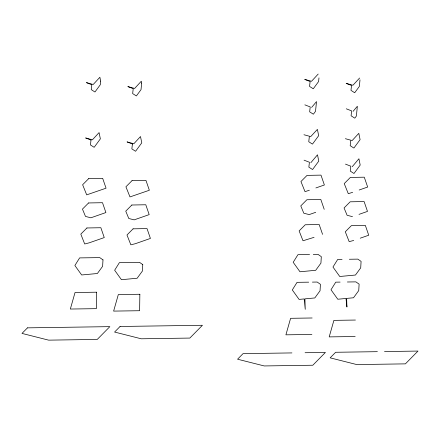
<?xml version="1.0" encoding="UTF-8"?>
<svg xmlns="http://www.w3.org/2000/svg" width="440" height="440" viewBox="0 0 440 440"><rect width="100%" height="100%" fill="white"/><g stroke="black" fill="none" stroke-linecap="round" stroke-linejoin="round"><path stroke-width="0.66" d="M359.997 79.899L359.343 86.427L354.69 92.752L350.972 90.365L351.543 85.47L346.175 83.38L352.946 85.239L359.618 78.017M318.973 77.897L318.593 81.554L313.269 88.792L309.551 86.405L310.123 81.51L304.755 79.42L311.526 81.279L318.192 74.058M309.32 136.829L308.754 141.73L312.466 144.117L318.67 135.685L317.394 129.382L310.728 136.598L303.958 134.739M350.746 140.789L350.174 145.684L353.892 148.071L360.091 139.639L358.815 133.337L352.149 140.558L345.378 138.699M311.614 107.432L316.52 101.596L315.519 111.298L313.374 114.219L309.656 111.832L310.228 106.937L304.86 104.847M353.04 111.392L357.357 106.249L356.384 116.017L354.794 118.173L351.076 115.786L351.648 110.891L346.28 108.801M310.816 162.751L317.499 154.803L318.769 161.106L312.57 169.538L308.853 167.151L309.425 162.256L304.057 160.166M352.236 166.711L358.919 158.763L360.195 165.066L353.991 173.498L350.273 171.111L350.845 166.21L345.477 164.12M315.882 187.946L324.374 184.982L320.986 175.126L307.054 175.379L300.944 181.533L305.014 191.653L309.364 190.223M359.167 190.009L367.664 187.038L364.271 177.188L350.339 177.441L344.234 183.596L348.304 193.715L352.655 192.286M315.711 212.311L309.199 214.588L303.815 213.224L300.779 205.898L306.884 199.744L320.82 199.49L324.209 209.341M359.002 214.374L367.493 211.404L364.106 201.548L350.174 201.806L344.064 207.961L347.105 215.287L352.49 216.651M314.067 237.336L303.006 240.774L299.134 230.918L305.239 224.769L319.171 224.51L322.564 234.366M360.234 238.189L368.726 235.224L365.338 225.368L351.406 225.621L345.296 231.776L349.168 241.632L353.722 240.466M309.573 254.524L297.941 254.694L293.194 262.301L299.976 271.766L315.689 270.303L320.93 263.126L321.31 256.669L318.06 254.397L313.28 254.469M342.067 259.358L337.716 259.424L332.97 267.031L339.752 276.496L355.465 275.033L360.707 267.856L361.086 261.399L357.836 259.127L349.349 259.254M308.688 282.166L297.055 282.337L292.309 289.944L299.09 299.409L304.15 298.936L305.256 309.326L304.904 298.865L314.809 297.946L320.045 290.769L320.425 284.312L317.18 282.04L312.395 282.111M340.104 282.101L335.748 282.161L331.001 289.768L337.783 299.233L346.005 298.469L346.918 307.021L346.627 298.408L353.502 297.77L358.738 290.593L359.117 284.136L355.872 281.87L347.38 281.991M312.136 317.988L290.604 318.307L285.907 334.829L311.9 334.45M355.427 320.05L333.894 320.37L329.197 336.892L355.185 336.512M291.923 352.918L243.051 353.639L237.567 359.211L264.214 365.943L312.818 365.228L325.418 352.429L305.08 352.726M377.388 351.665L335.632 352.281L330.149 357.847L356.796 364.579L405.4 363.864L418 351.07L384.505 351.56M96.569 292.199L96.333 308.655L70.34 309.04L75.037 292.512L96.569 292.199M139.854 294.261L139.618 310.717L113.625 311.102L118.322 294.575L139.854 294.261M102.993 259.881L102.614 266.332L97.378 273.51L81.659 274.973L74.877 265.507L79.624 257.901L99.748 257.609L102.993 259.881M142.769 264.605L142.389 271.062L137.154 278.24L121.434 279.703L114.653 270.237L119.4 262.631L139.524 262.339L142.769 264.605M141.68 83.105L141.026 89.634L136.373 95.959L132.655 93.572L133.227 88.677L127.864 86.587L134.635 88.446L141.301 81.224L141.68 83.105M100.656 81.109L100.276 84.766L94.952 92.004L91.234 89.617L91.806 84.722L86.438 82.632L93.209 84.491L99.88 77.27L100.656 81.109M91.009 140.041L90.437 144.936L94.155 147.323L100.353 138.892L99.077 132.589L92.411 139.81L85.641 137.951L91.009 140.041M132.429 143.996L131.857 148.891L135.575 151.283L141.774 142.852L140.498 136.543L133.832 143.764L127.061 141.906L132.429 143.996M27.484 327.85L22 333.416L48.648 340.148L97.251 339.433L109.852 326.639L27.484 327.85M120.065 326.486L114.582 332.057L141.229 338.789L189.833 338.074L202.433 325.276L120.065 326.486M88.737 178.59L82.627 184.745L86.697 194.86L106.057 188.188L102.668 178.332L88.737 178.59M88.572 202.956L82.462 209.105L85.498 216.431L90.882 217.8L105.892 212.553L102.504 202.697L88.572 202.956M132.022 180.653L125.917 186.802L129.987 196.922L149.347 190.251L145.959 180.395L132.022 180.653M86.922 227.975L80.817 234.13L84.689 243.986L89.238 242.82L104.247 237.573L100.859 227.722L86.922 227.975M131.857 205.013L125.752 211.167L128.788 218.493L134.173 219.863L149.182 214.615L145.788 204.76L131.857 205.013M133.089 228.833L126.984 234.988L130.856 244.838L135.405 243.678L150.414 238.431L147.021 228.575L133.089 228.833"/></g></svg>
